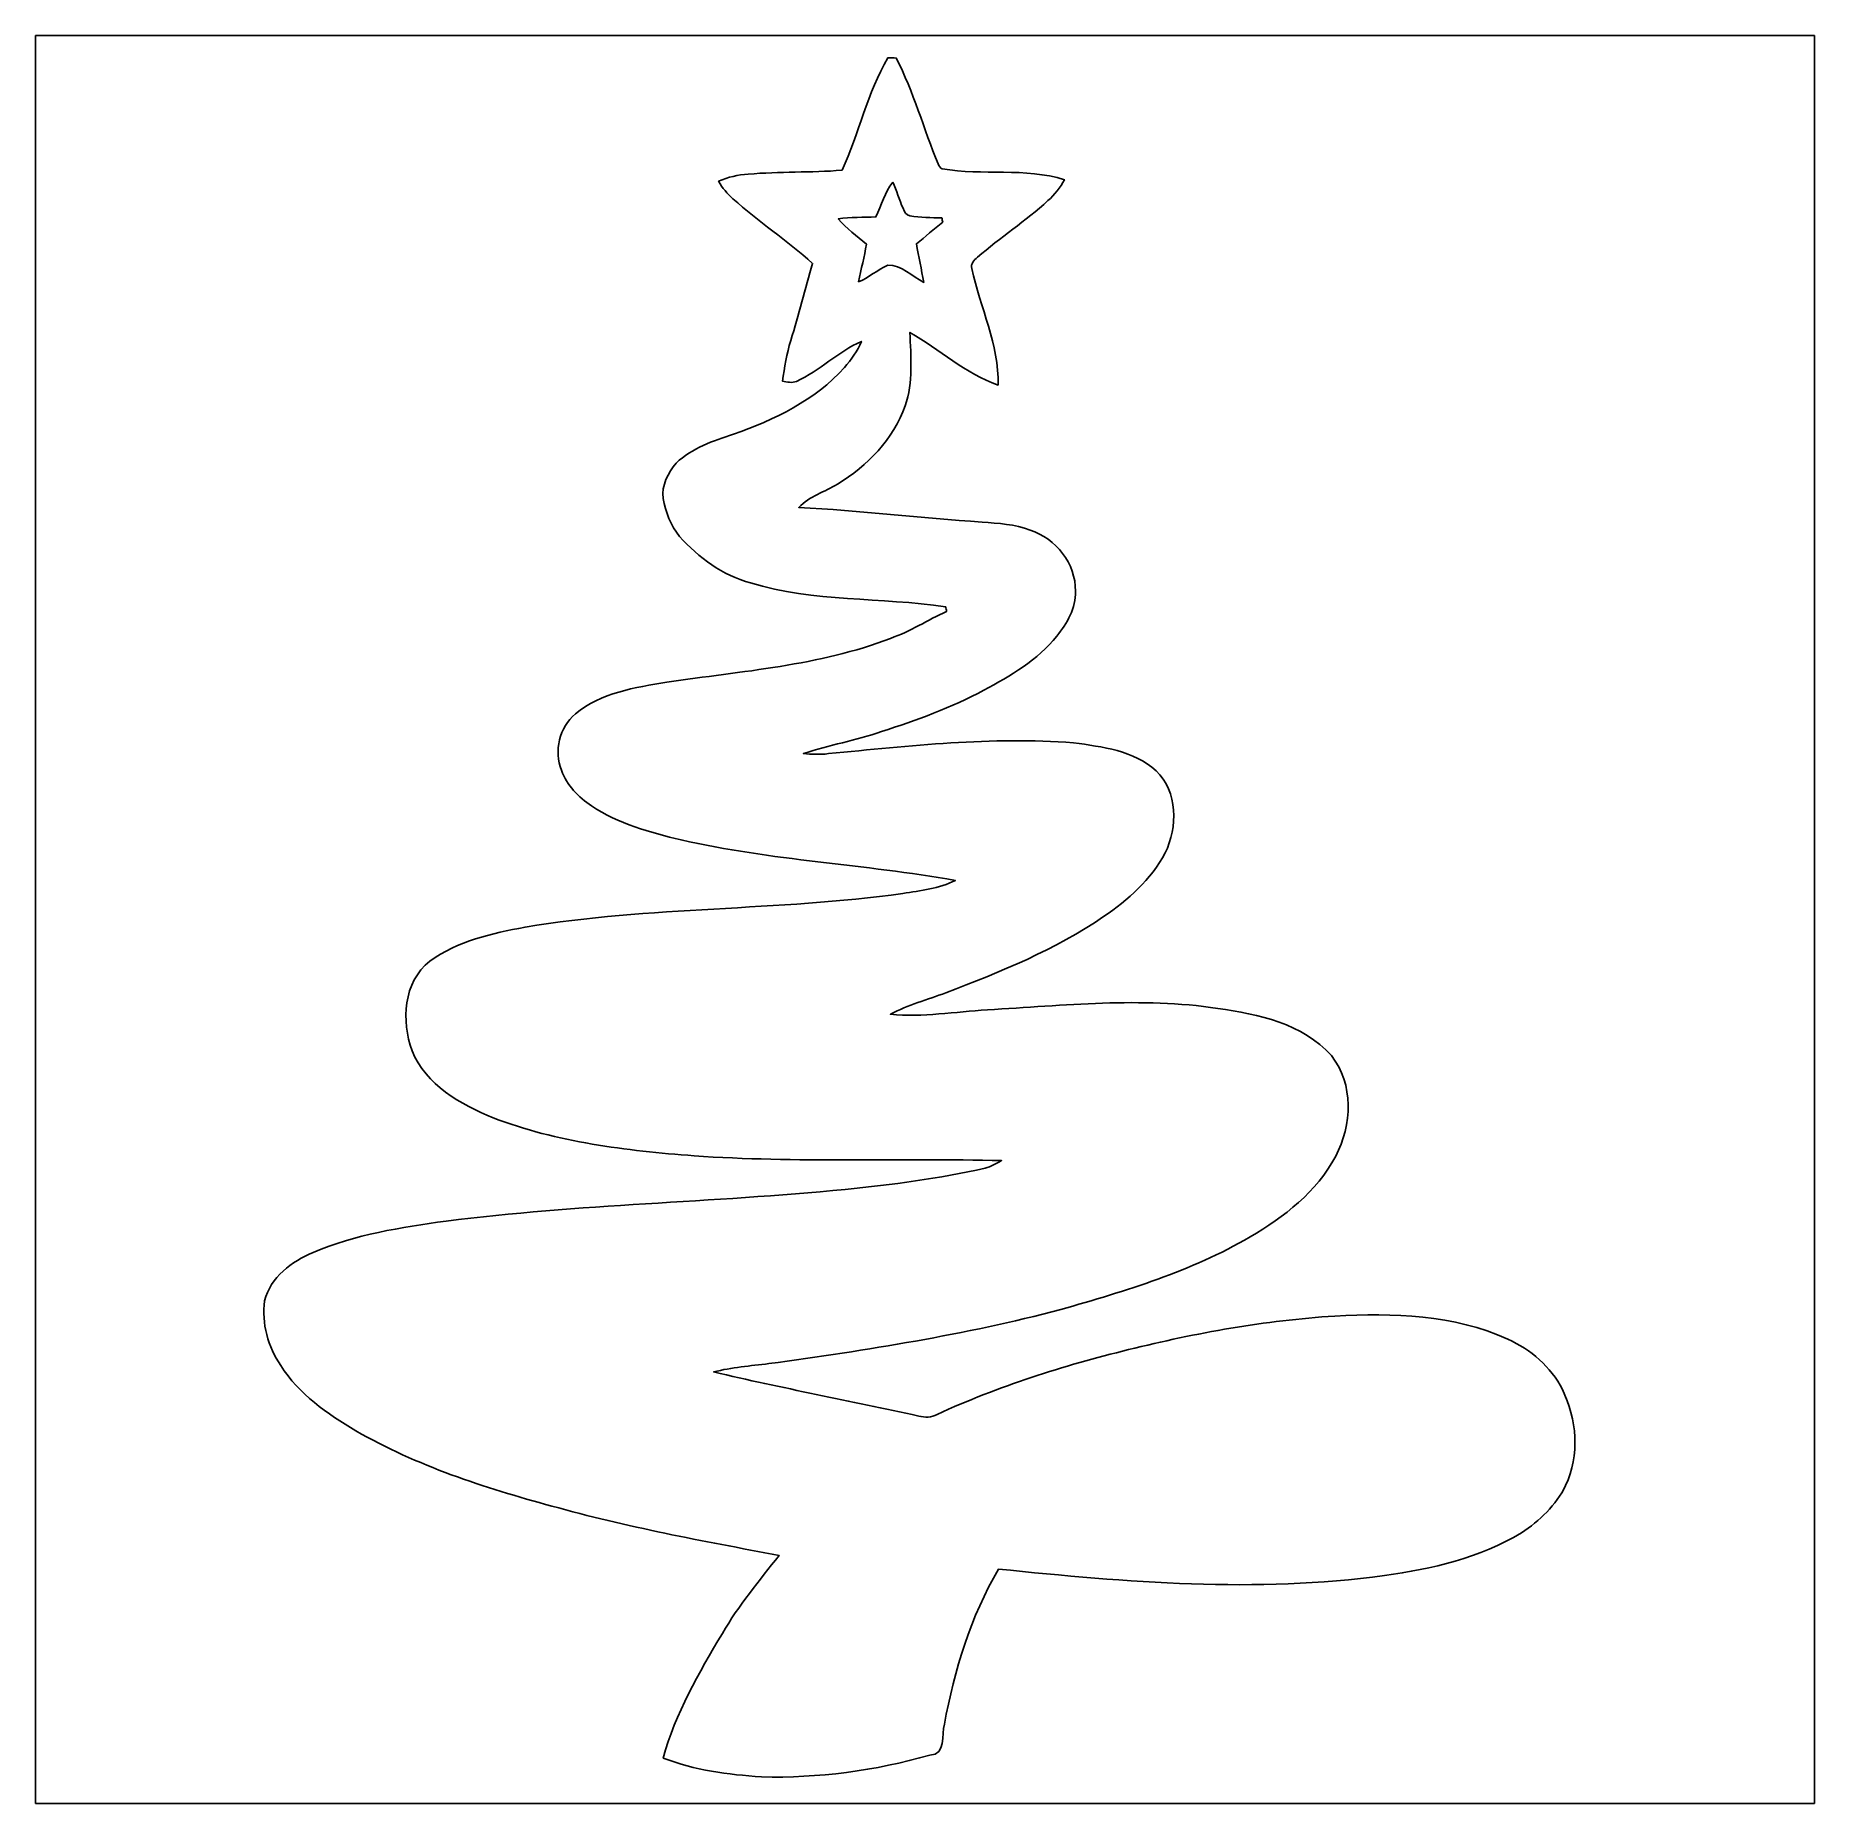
# Model space of a CAD drawing. Header units: centimetres. Extents: x -16.8 to 16.8, y -16.7 to 16.7.
import ezdxf

# ---------------------------------------------------------------- set-up
doc = ezdxf.new("R2010")
doc.units = ezdxf.units.CM
doc.header["$MEASUREMENT"] = 0
doc.layers.add('Layer 1', color=7, linetype='Continuous')

msp = doc.modelspace()

# ---------------------------------------------------------------- linework, layer by layer
at = {"layer": 'Layer 1', "color": 7}
for points, knots in [([(-16.77458, 16.66875), (-16.77458, 16.66875), (16.77458, 16.66875), (16.77458, 16.66875), (16.77458, 16.66875), (16.77458, 16.66875), (16.77458, -16.66875), (16.77458, -16.66875), (16.77458, -16.66875), (16.77458, -16.66875), (-16.77458, -16.66875), (-16.77458, -16.66875), (-16.77458, -16.66875), (-16.77458, -16.66875), (-16.77458, 16.66875), (-16.77458, 16.66875), (-16.77458, 16.66875), (-16.77458, 16.66875), (-16.77458, 16.66875), (-16.77458, 16.66875)], [0, 0, 0, 0, 0.16666667, 0.16666667, 0.16666667, 0.16666667, 0.33333333, 0.33333333, 0.33333333, 0.33333333, 0.5, 0.5, 0.5, 0.5, 0.66666667, 0.66666667, 0.66666667, 0.66666667, 1, 1, 1, 1]), ([(-0.69885, 16.25106), (-1.0855, 15.58749), (-1.24601, 14.82513), (-1.56281, 14.12981), (-1.56281, 14.12981), (-2.15194, 14.08183), (-2.74426, 14.10758), (-3.33304, 14.05467), (-3.33304, 14.05467), (-3.52601, 14.04302), (-3.71828, 14.00175), (-3.89396, 13.92096), (-3.89396, 13.92096), (-3.82094, 13.79855), (-3.73133, 13.68637), (-3.62303, 13.59288), (-3.62303, 13.59288), (-3.14184, 13.16249), (-2.60315, 12.80266), (-2.1209, 12.37333), (-2.1209, 12.37333), (-2.2606, 11.89038), (-2.37984, 11.40142), (-2.53083, 10.92165), (-2.53083, 10.92165), (-2.6102, 10.67082), (-2.64866, 10.40941), (-2.68746, 10.15012), (-2.68746, 10.15012), (-2.60138, 10.13883), (-2.5086, 10.10849), (-2.42499, 10.14801), (-2.42499, 10.14801), (-1.98508, 10.34556), (-1.64148, 10.71174), (-1.19803, 10.90083), (-1.19803, 10.90083), (-1.27388, 10.71845), (-1.39594, 10.56076), (-1.51694, 10.40659), (-1.51694, 10.40659), (-2.07504, 9.79135), (-2.83916, 9.42058), (-3.6128, 9.15352), (-3.6128, 9.15352), (-3.99486, 9.02511), (-4.39314, 8.89035), (-4.69194, 8.60778), (-4.69194, 8.60778), (-4.84152, 8.42398), (-4.97452, 8.18832), (-4.93924, 7.94209), (-4.93924, 7.94209), (-4.89056, 7.68491), (-4.79672, 7.42844), (-4.6288, 7.22418), (-4.6288, 7.22418), (-4.26896, 6.82308), (-3.81459, 6.49252), (-3.29001, 6.34647), (-3.29001, 6.34647), (-2.09762, 5.98487), (-0.83361, 6.07801), (0.3877, 5.8988), (0.3877, 5.8988), (0.39264, 5.87657), (0.40217, 5.83247), (0.40711, 5.8106), (0.40711, 5.8106), (0.05221, 5.64727), (-0.27834, 5.43278), (-0.6477, 5.3019), (-0.6477, 5.3019), (-1.99743, 4.78331), (-3.45299, 4.68559), (-4.87045, 4.47499), (-4.87045, 4.47499), (-5.46841, 4.37444), (-6.11082, 4.27602), (-6.59412, 3.87773), (-6.59412, 3.87773), (-6.89116, 3.62409), (-7.00476, 3.17712), (-6.85271, 2.81481), (-6.85271, 2.81481), (-6.76134, 2.52871), (-6.53133, 2.30823), (-6.29038, 2.14066), (-6.29038, 2.14066), (-5.78132, 1.80799), (-5.18654, 1.64147), (-4.60093, 1.50036), (-4.60093, 1.50036), (-2.89772, 1.11301), (-1.14371, 1.04387), (0.57256, 0.73766), (0.57256, 0.73766), (0.26705, 0.58173), (-0.0829, 0.5461), (-0.41698, 0.4893), (-0.41698, 0.4893), (-2.7813, 0.16192), (-5.18689, 0.24977), (-7.5438, -0.14429), (-7.5438, -0.14429), (-8.16751, -0.26458), (-8.81662, -0.40323), (-9.33944, -0.78564), (-9.33944, -0.78564), (-9.84285, -1.18428), (-9.87672, -1.91417), (-9.67423, -2.47615), (-9.67423, -2.47615), (-9.40964, -3.12067), (-8.75983, -3.4865), (-8.14529, -3.73839), (-8.14529, -3.73839), (-6.93738, -4.20405), (-5.63774, -4.35716), (-4.35539, -4.45629), (-4.35539, -4.45629), (-2.42464, -4.59176), (-0.48824, -4.49827), (1.44498, -4.54766), (1.44498, -4.54766), (1.34514, -4.60304), (1.2446, -4.66019), (1.13347, -4.68947), (1.13347, -4.68947), (0.26529, -4.88915), (-0.61948, -4.99851), (-1.50424, -5.09023), (-1.50424, -5.09023), (-4.00967, -5.33647), (-6.53309, -5.37069), (-9.03217, -5.68572), (-9.03217, -5.68572), (-9.88166, -5.80778), (-10.74385, -5.93866), (-11.5383, -6.2798), (-11.5383, -6.2798), (-11.94188, -6.44948), (-12.34475, -6.74687), (-12.45694, -7.19102), (-12.45694, -7.19102), (-12.51056, -7.61612), (-12.39414, -8.05956), (-12.14896, -8.41057), (-12.14896, -8.41057), (-11.81135, -8.95033), (-11.27301, -9.32215), (-10.73468, -9.64106), (-10.73468, -9.64106), (-9.58638, -10.30287), (-8.31462, -10.71562), (-7.04109, -11.06135), (-7.04109, -11.06135), (-5.63033, -11.45399), (-4.18924, -11.72316), (-2.75061, -11.99092), (-2.75061, -11.99092), (-3.12702, -12.46681), (-3.51473, -12.93601), (-3.82129, -13.46235), (-3.82129, -13.46235), (-4.26544, -14.20812), (-4.70747, -14.97083), (-4.93713, -15.81467), (-4.93713, -15.81467), (-4.34693, -16.04151), (-3.71299, -16.12582), (-3.08575, -16.16781), (-3.08575, -16.16781), (-2.01436, -16.19709), (-0.93839, -16.05068), (0.09208, -15.75788), (0.09208, -15.75788), (0.40534, -15.75153), (0.30833, -15.36665), (0.36548, -15.17579), (0.36548, -15.17579), (0.5528, -14.15803), (0.86184, -13.14662), (1.38677, -12.2495), (1.38677, -12.2495), (3.80153, -12.49751), (6.2484, -12.70282), (8.66563, -12.37121), (8.66563, -12.37121), (9.56134, -12.2488), (10.46692, -12.03713), (11.24973, -11.56794), (11.24973, -11.56794), (11.58875, -11.33651), (11.90449, -11.04829), (12.08193, -10.67153), (12.08193, -10.67153), (12.3571, -10.1032), (12.28972, -9.41917), (12.02267, -8.86143), (12.02267, -8.86143), (11.80147, -8.43915), (11.42753, -8.10542), (10.9922, -7.91492), (10.9922, -7.91492), (9.97656, -7.44537), (8.82509, -7.42421), (7.72866, -7.47783), (7.72866, -7.47783), (6.41597, -7.56356), (5.11563, -7.79392), (3.84034, -8.11142), (3.84034, -8.11142), (2.60421, -8.41163), (1.38677, -8.80357), (0.22825, -9.33168), (0.22825, -9.33168), (0.12241, -9.39588), (-0.00282, -9.39377), (-0.11853, -9.36413), (-0.11853, -9.36413), (-1.40547, -9.07732), (-2.70298, -8.83638), (-3.98604, -8.53299), (-3.98604, -8.53299), (-3.64596, -8.44409), (-3.29353, -8.41869), (-2.94569, -8.37459), (-2.94569, -8.37459), (-1.09608, -8.12518), (0.75142, -7.8292), (2.55905, -7.35577), (2.55905, -7.35577), (3.78531, -7.00652), (5.02179, -6.63222), (6.12987, -5.98664), (6.12987, -5.98664), (6.77227, -5.61128), (7.38964, -5.13362), (7.74559, -4.4644), (7.74559, -4.4644), (8.05356, -3.88056), (8.09096, -3.10233), (7.6641, -2.56611), (7.6641, -2.56611), (7.11976, -1.96497), (6.29073, -1.784), (5.52097, -1.67569), (5.52097, -1.67569), (4.07952, -1.45909), (2.62114, -1.62348), (1.17581, -1.70215), (1.17581, -1.70215), (0.56727, -1.74166), (-0.04198, -1.84609), (-0.65229, -1.78682), (-0.65229, -1.78682), (-0.3235, -1.60655), (0.04586, -1.5173), (0.39299, -1.38007), (0.39299, -1.38007), (1.42416, -0.99307), (2.45392, -0.56833), (3.36832, 0.05468), (3.36832, 0.05468), (3.83258, 0.36654), (4.26402, 0.756), (4.52896, 1.25554), (4.52896, 1.25554), (4.77097, 1.73708), (4.76885, 2.41512), (4.35716, 2.80529), (4.35716, 2.80529), (3.93453, 3.18911), (3.34398, 3.25614), (2.80317, 3.33234), (2.80317, 3.33234), (1.25871, 3.45299), (-0.28575, 3.27343), (-1.8221, 3.12737), (-1.8221, 3.12737), (-1.97873, 3.10621), (-2.13642, 3.11573), (-2.2927, 3.12773), (-2.2927, 3.12773), (-1.80834, 3.28754), (-1.30457, 3.38067), (-0.82021, 3.54224), (-0.82021, 3.54224), (-0.16051, 3.75814), (0.49671, 3.99556), (1.11019, 4.32364), (1.11019, 4.32364), (1.61396, 4.59423), (2.12443, 4.89232), (2.48744, 5.34494), (2.48744, 5.34494), (2.67547, 5.58765), (2.85503, 5.86952), (2.83563, 6.19125), (2.83563, 6.19125), (2.85009, 6.7116), (2.46521, 7.18326), (1.98332, 7.34377), (1.98332, 7.34377), (1.69439, 7.45702), (1.38148, 7.46795), (1.07632, 7.49441), (1.07632, 7.49441), (-0.07691, 7.57273), (-1.2259, 7.7089), (-2.38019, 7.7724), (-2.38019, 7.7724), (-2.1784, 7.98124), (-1.89195, 8.06415), (-1.64888, 8.21161), (-1.64888, 8.21161), (-1.08373, 8.54957), (-0.59902, 9.06039), (-0.3743, 9.68728), (-0.3743, 9.68728), (-0.22119, 10.13213), (-0.26741, 10.60944), (-0.28575, 11.07052), (-0.28575, 11.07052), (0.27481, 10.75196), (0.76271, 10.29123), (1.3783, 10.07851), (1.3783, 10.07851), (1.39347, 10.83945), (1.04281, 11.54183), (0.88336, 12.27349), (0.88336, 12.27349), (0.85584, 12.36274), (0.92534, 12.43542), (0.98707, 12.48869), (0.98707, 12.48869), (1.42064, 12.85769), (1.89583, 13.17484), (2.31951, 13.55584), (2.31951, 13.55584), (2.44404, 13.66873), (2.54917, 13.80278), (2.63066, 13.94989), (2.63066, 13.94989), (1.88454, 14.18766), (1.0855, 14.02045), (0.32491, 14.15697), (0.32491, 14.15697), (0.28293, 14.16932), (0.26529, 14.21236), (0.24694, 14.24728), (0.24694, 14.24728), (-0.02364, 14.9098), (-0.21555, 15.60654), (-0.54328, 16.24471), (-0.54328, 16.24471), (-0.59549, 16.24683), (-0.64699, 16.24859), (-0.69885, 16.25106)], [0, 0, 0, 0, 0.01098901, 0.01098901, 0.01098901, 0.01098901, 0.02197802, 0.02197802, 0.02197802, 0.02197802, 0.03296703, 0.03296703, 0.03296703, 0.03296703, 0.04395604, 0.04395604, 0.04395604, 0.04395604, 0.05494505, 0.05494505, 0.05494505, 0.05494505, 0.06593407, 0.06593407, 0.06593407, 0.06593407, 0.07692308, 0.07692308, 0.07692308, 0.07692308, 0.08791209, 0.08791209, 0.08791209, 0.08791209, 0.0989011, 0.0989011, 0.0989011, 0.0989011, 0.10989011, 0.10989011, 0.10989011, 0.10989011, 0.12087912, 0.12087912, 0.12087912, 0.12087912, 0.13186813, 0.13186813, 0.13186813, 0.13186813, 0.14285714, 0.14285714, 0.14285714, 0.14285714, 0.15384615, 0.15384615, 0.15384615, 0.15384615, 0.16483516, 0.16483516, 0.16483516, 0.16483516, 0.17582418, 0.17582418, 0.17582418, 0.17582418, 0.18681319, 0.18681319, 0.18681319, 0.18681319, 0.1978022, 0.1978022, 0.1978022, 0.1978022, 0.20879121, 0.20879121, 0.20879121, 0.20879121, 0.21978022, 0.21978022, 0.21978022, 0.21978022, 0.23076923, 0.23076923, 0.23076923, 0.23076923, 0.24175824, 0.24175824, 0.24175824, 0.24175824, 0.25274725, 0.25274725, 0.25274725, 0.25274725, 0.26373626, 0.26373626, 0.26373626, 0.26373626, 0.27472527, 0.27472527, 0.27472527, 0.27472527, 0.28571429, 0.28571429, 0.28571429, 0.28571429, 0.2967033, 0.2967033, 0.2967033, 0.2967033, 0.30769231, 0.30769231, 0.30769231, 0.30769231, 0.31868132, 0.31868132, 0.31868132, 0.31868132, 0.32967033, 0.32967033, 0.32967033, 0.32967033, 0.34065934, 0.34065934, 0.34065934, 0.34065934, 0.35164835, 0.35164835, 0.35164835, 0.35164835, 0.36263736, 0.36263736, 0.36263736, 0.36263736, 0.37362637, 0.37362637, 0.37362637, 0.37362637, 0.38461538, 0.38461538, 0.38461538, 0.38461538, 0.3956044, 0.3956044, 0.3956044, 0.3956044, 0.40659341, 0.40659341, 0.40659341, 0.40659341, 0.41758242, 0.41758242, 0.41758242, 0.41758242, 0.42857143, 0.42857143, 0.42857143, 0.42857143, 0.43956044, 0.43956044, 0.43956044, 0.43956044, 0.45054945, 0.45054945, 0.45054945, 0.45054945, 0.46153846, 0.46153846, 0.46153846, 0.46153846, 0.47252747, 0.47252747, 0.47252747, 0.47252747, 0.48351648, 0.48351648, 0.48351648, 0.48351648, 0.49450549, 0.49450549, 0.49450549, 0.49450549, 0.50549451, 0.50549451, 0.50549451, 0.50549451, 0.51648352, 0.51648352, 0.51648352, 0.51648352, 0.52747253, 0.52747253, 0.52747253, 0.52747253, 0.53846154, 0.53846154, 0.53846154, 0.53846154, 0.54945055, 0.54945055, 0.54945055, 0.54945055, 0.56043956, 0.56043956, 0.56043956, 0.56043956, 0.57142857, 0.57142857, 0.57142857, 0.57142857, 0.58241758, 0.58241758, 0.58241758, 0.58241758, 0.59340659, 0.59340659, 0.59340659, 0.59340659, 0.6043956, 0.6043956, 0.6043956, 0.6043956, 0.61538462, 0.61538462, 0.61538462, 0.61538462, 0.62637363, 0.62637363, 0.62637363, 0.62637363, 0.63736264, 0.63736264, 0.63736264, 0.63736264, 0.64835165, 0.64835165, 0.64835165, 0.64835165, 0.65934066, 0.65934066, 0.65934066, 0.65934066, 0.67032967, 0.67032967, 0.67032967, 0.67032967, 0.68131868, 0.68131868, 0.68131868, 0.68131868, 0.69230769, 0.69230769, 0.69230769, 0.69230769, 0.7032967, 0.7032967, 0.7032967, 0.7032967, 0.71428571, 0.71428571, 0.71428571, 0.71428571, 0.72527473, 0.72527473, 0.72527473, 0.72527473, 0.73626374, 0.73626374, 0.73626374, 0.73626374, 0.74725275, 0.74725275, 0.74725275, 0.74725275, 0.75824176, 0.75824176, 0.75824176, 0.75824176, 0.76923077, 0.76923077, 0.76923077, 0.76923077, 0.78021978, 0.78021978, 0.78021978, 0.78021978, 0.79120879, 0.79120879, 0.79120879, 0.79120879, 0.8021978, 0.8021978, 0.8021978, 0.8021978, 0.81318681, 0.81318681, 0.81318681, 0.81318681, 0.82417582, 0.82417582, 0.82417582, 0.82417582, 0.83516484, 0.83516484, 0.83516484, 0.83516484, 0.84615385, 0.84615385, 0.84615385, 0.84615385, 0.85714286, 0.85714286, 0.85714286, 0.85714286, 0.86813187, 0.86813187, 0.86813187, 0.86813187, 0.87912088, 0.87912088, 0.87912088, 0.87912088, 0.89010989, 0.89010989, 0.89010989, 0.89010989, 0.9010989, 0.9010989, 0.9010989, 0.9010989, 0.91208791, 0.91208791, 0.91208791, 0.91208791, 0.92307692, 0.92307692, 0.92307692, 0.92307692, 0.93406593, 0.93406593, 0.93406593, 0.93406593, 0.94505495, 0.94505495, 0.94505495, 0.94505495, 0.95604396, 0.95604396, 0.95604396, 0.95604396, 0.96703297, 0.96703297, 0.96703297, 0.96703297, 0.97802198, 0.97802198, 0.97802198, 0.97802198, 1, 1, 1, 1]), ([(-0.60854, 13.90756), (-0.53411, 13.74634), (-0.48472, 13.57489), (-0.41487, 13.41155), (-0.41487, 13.41155), (-0.38629, 13.3544), (-0.35913, 13.27714), (-0.28575, 13.26797), (-0.28575, 13.26797), (-0.08643, 13.24363), (0.11536, 13.22952), (0.31679, 13.22987), (0.31679, 13.22987), (0.32138, 13.20941), (0.3302, 13.16849), (0.33443, 13.14803), (0.33443, 13.14803), (0.16898, 13.01362), (0.00423, 12.87815), (-0.16122, 12.74374), (-0.16122, 12.74374), (-0.12171, 12.49962), (-0.06279, 12.25938), (-0.02505, 12.01491), (-0.02505, 12.01491), (-0.24659, 12.12144), (-0.43674, 12.35392), (-0.70273, 12.33629), (-0.70273, 12.33629), (-0.89535, 12.24986), (-1.05798, 12.10804), (-1.25307, 12.02514), (-1.25307, 12.02514), (-1.20721, 12.26361), (-1.14124, 12.49786), (-1.10631, 12.7381), (-1.10631, 12.7381), (-1.2894, 12.88803), (-1.47955, 13.03267), (-1.63654, 13.21117), (-1.63654, 13.21117), (-1.40123, 13.24681), (-1.16311, 13.2401), (-0.92569, 13.24998), (-0.92569, 13.24998), (-0.82479, 13.47117), (-0.75671, 13.71071), (-0.60854, 13.90756)], [0, 0, 0, 0, 0.07692308, 0.07692308, 0.07692308, 0.07692308, 0.15384615, 0.15384615, 0.15384615, 0.15384615, 0.23076923, 0.23076923, 0.23076923, 0.23076923, 0.30769231, 0.30769231, 0.30769231, 0.30769231, 0.38461538, 0.38461538, 0.38461538, 0.38461538, 0.46153846, 0.46153846, 0.46153846, 0.46153846, 0.53846154, 0.53846154, 0.53846154, 0.53846154, 0.61538462, 0.61538462, 0.61538462, 0.61538462, 0.69230769, 0.69230769, 0.69230769, 0.69230769, 0.76923077, 0.76923077, 0.76923077, 0.76923077, 0.84615385, 0.84615385, 0.84615385, 0.84615385, 1, 1, 1, 1])]:
    msp.add_open_spline(points, degree=3, knots=knots, dxfattribs=at)
at = {"layer": 'Layer 1', "color": 49}
for points, knots in [([(-0.69885, 16.25106), (-0.64699, 16.24859), (-0.59549, 16.24683), (-0.54328, 16.24471), (-0.54328, 16.24471), (-0.21555, 15.60654), (-0.02364, 14.9098), (0.24694, 14.24728), (0.24694, 14.24728), (0.26529, 14.21236), (0.28293, 14.16932), (0.32491, 14.15697), (0.32491, 14.15697), (1.0855, 14.02045), (1.88454, 14.18766), (2.63066, 13.94989), (2.63066, 13.94989), (2.54917, 13.80278), (2.44404, 13.66873), (2.31951, 13.55584), (2.31951, 13.55584), (1.89583, 13.17484), (1.42064, 12.85769), (0.98707, 12.48869), (0.98707, 12.48869), (0.92534, 12.43542), (0.85584, 12.36274), (0.88336, 12.27349), (0.88336, 12.27349), (1.04281, 11.54183), (1.39347, 10.83945), (1.3783, 10.07851), (1.3783, 10.07851), (0.76271, 10.29123), (0.27481, 10.75196), (-0.28575, 11.07052), (-0.28575, 11.07052), (-0.26741, 10.60944), (-0.22119, 10.13213), (-0.3743, 9.68728), (-0.3743, 9.68728), (-0.59902, 9.06039), (-1.08373, 8.54957), (-1.64888, 8.21161), (-1.64888, 8.21161), (-1.89195, 8.06415), (-2.1784, 7.98124), (-2.38019, 7.7724), (-2.38019, 7.7724), (-1.2259, 7.7089), (-0.07691, 7.57273), (1.07632, 7.49441), (1.07632, 7.49441), (1.38148, 7.46795), (1.69439, 7.45702), (1.98332, 7.34377), (1.98332, 7.34377), (2.46521, 7.18326), (2.85009, 6.7116), (2.83563, 6.19125), (2.83563, 6.19125), (2.85503, 5.86952), (2.67547, 5.58765), (2.48744, 5.34494), (2.48744, 5.34494), (2.12443, 4.89232), (1.61396, 4.59423), (1.11019, 4.32364), (1.11019, 4.32364), (0.49671, 3.99556), (-0.16051, 3.75814), (-0.82021, 3.54224), (-0.82021, 3.54224), (-1.30457, 3.38067), (-1.80834, 3.28754), (-2.2927, 3.12773), (-2.2927, 3.12773), (-2.13642, 3.11573), (-1.97873, 3.10621), (-1.8221, 3.12737), (-1.8221, 3.12737), (-0.28575, 3.27343), (1.25871, 3.45299), (2.80317, 3.33234), (2.80317, 3.33234), (3.34398, 3.25614), (3.93453, 3.18911), (4.35716, 2.80529), (4.35716, 2.80529), (4.76885, 2.41512), (4.77097, 1.73708), (4.52896, 1.25554), (4.52896, 1.25554), (4.26402, 0.756), (3.83258, 0.36654), (3.36832, 0.05468), (3.36832, 0.05468), (2.45392, -0.56833), (1.42416, -0.99307), (0.39299, -1.38007), (0.39299, -1.38007), (0.04586, -1.5173), (-0.3235, -1.60655), (-0.65229, -1.78682), (-0.65229, -1.78682), (-0.04198, -1.84609), (0.56727, -1.74166), (1.17581, -1.70215), (1.17581, -1.70215), (2.62114, -1.62348), (4.07952, -1.45909), (5.52097, -1.67569), (5.52097, -1.67569), (6.29073, -1.784), (7.11976, -1.96497), (7.6641, -2.56611), (7.6641, -2.56611), (8.09096, -3.10233), (8.05356, -3.88056), (7.74559, -4.4644), (7.74559, -4.4644), (7.38964, -5.13362), (6.77227, -5.61128), (6.12987, -5.98664), (6.12987, -5.98664), (5.02179, -6.63222), (3.78531, -7.00652), (2.55905, -7.35577), (2.55905, -7.35577), (0.75142, -7.8292), (-1.09608, -8.12518), (-2.94569, -8.37459), (-2.94569, -8.37459), (-3.29353, -8.41869), (-3.64596, -8.44409), (-3.98604, -8.53299), (-3.98604, -8.53299), (-2.70298, -8.83638), (-1.40547, -9.07732), (-0.11853, -9.36413), (-0.11853, -9.36413), (-0.00282, -9.39377), (0.12241, -9.39588), (0.22825, -9.33168), (0.22825, -9.33168), (1.38677, -8.80357), (2.60421, -8.41163), (3.84034, -8.11142), (3.84034, -8.11142), (5.11563, -7.79392), (6.41597, -7.56356), (7.72866, -7.47783), (7.72866, -7.47783), (8.82509, -7.42421), (9.97656, -7.44537), (10.9922, -7.91492), (10.9922, -7.91492), (11.42753, -8.10542), (11.80147, -8.43915), (12.02267, -8.86143), (12.02267, -8.86143), (12.28972, -9.41917), (12.3571, -10.1032), (12.08193, -10.67153), (12.08193, -10.67153), (11.90449, -11.04829), (11.58875, -11.33651), (11.24973, -11.56794), (11.24973, -11.56794), (10.46692, -12.03713), (9.56134, -12.2488), (8.66563, -12.37121), (8.66563, -12.37121), (6.2484, -12.70282), (3.80153, -12.49751), (1.38677, -12.2495), (1.38677, -12.2495), (0.86184, -13.14662), (0.5528, -14.15803), (0.36548, -15.17579), (0.36548, -15.17579), (0.30833, -15.36665), (0.40534, -15.75153), (0.09208, -15.75788), (0.09208, -15.75788), (-0.93839, -16.05068), (-2.01436, -16.19709), (-3.08575, -16.16781), (-3.08575, -16.16781), (-3.71299, -16.12582), (-4.34693, -16.04151), (-4.93713, -15.81467), (-4.93713, -15.81467), (-4.70747, -14.97083), (-4.26544, -14.20812), (-3.82129, -13.46235), (-3.82129, -13.46235), (-3.51473, -12.93601), (-3.12702, -12.46681), (-2.75061, -11.99092), (-2.75061, -11.99092), (-4.18924, -11.72316), (-5.63033, -11.45399), (-7.04109, -11.06135), (-7.04109, -11.06135), (-8.31462, -10.71562), (-9.58638, -10.30287), (-10.73468, -9.64106), (-10.73468, -9.64106), (-11.27301, -9.32215), (-11.81135, -8.95033), (-12.14896, -8.41057), (-12.14896, -8.41057), (-12.39414, -8.05956), (-12.51056, -7.61612), (-12.45694, -7.19102), (-12.45694, -7.19102), (-12.34475, -6.74687), (-11.94188, -6.44948), (-11.5383, -6.2798), (-11.5383, -6.2798), (-10.74385, -5.93866), (-9.88166, -5.80778), (-9.03217, -5.68572), (-9.03217, -5.68572), (-6.53309, -5.37069), (-4.00967, -5.33647), (-1.50424, -5.09023), (-1.50424, -5.09023), (-0.61948, -4.99851), (0.26529, -4.88915), (1.13347, -4.68947), (1.13347, -4.68947), (1.2446, -4.66019), (1.34514, -4.60304), (1.44498, -4.54766), (1.44498, -4.54766), (-0.48824, -4.49827), (-2.42464, -4.59176), (-4.35539, -4.45629), (-4.35539, -4.45629), (-5.63774, -4.35716), (-6.93738, -4.20405), (-8.14529, -3.73839), (-8.14529, -3.73839), (-8.75983, -3.4865), (-9.40964, -3.12067), (-9.67423, -2.47615), (-9.67423, -2.47615), (-9.87672, -1.91417), (-9.84285, -1.18428), (-9.33944, -0.78564), (-9.33944, -0.78564), (-8.81662, -0.40323), (-8.16751, -0.26458), (-7.5438, -0.14429), (-7.5438, -0.14429), (-5.18689, 0.24977), (-2.7813, 0.16192), (-0.41698, 0.4893), (-0.41698, 0.4893), (-0.0829, 0.5461), (0.26705, 0.58173), (0.57256, 0.73766), (0.57256, 0.73766), (-1.14371, 1.04387), (-2.89772, 1.11301), (-4.60093, 1.50036), (-4.60093, 1.50036), (-5.18654, 1.64147), (-5.78132, 1.80799), (-6.29038, 2.14066), (-6.29038, 2.14066), (-6.53133, 2.30823), (-6.76134, 2.52871), (-6.85271, 2.81481), (-6.85271, 2.81481), (-7.00476, 3.17712), (-6.89116, 3.62409), (-6.59412, 3.87773), (-6.59412, 3.87773), (-6.11082, 4.27602), (-5.46841, 4.37444), (-4.87045, 4.47499), (-4.87045, 4.47499), (-3.45299, 4.68559), (-1.99743, 4.78331), (-0.6477, 5.3019), (-0.6477, 5.3019), (-0.27834, 5.43278), (0.05221, 5.64727), (0.40711, 5.8106), (0.40711, 5.8106), (0.40217, 5.83247), (0.39264, 5.87657), (0.3877, 5.8988), (0.3877, 5.8988), (-0.83361, 6.07801), (-2.09762, 5.98487), (-3.29001, 6.34647), (-3.29001, 6.34647), (-3.81459, 6.49252), (-4.26896, 6.82308), (-4.6288, 7.22418), (-4.6288, 7.22418), (-4.79672, 7.42844), (-4.89056, 7.68491), (-4.93924, 7.94209), (-4.93924, 7.94209), (-4.97452, 8.18832), (-4.84152, 8.42398), (-4.69194, 8.60778), (-4.69194, 8.60778), (-4.39314, 8.89035), (-3.99486, 9.02511), (-3.6128, 9.15352), (-3.6128, 9.15352), (-2.83916, 9.42058), (-2.07504, 9.79135), (-1.51694, 10.40659), (-1.51694, 10.40659), (-1.39594, 10.56076), (-1.27388, 10.71845), (-1.19803, 10.90083), (-1.19803, 10.90083), (-1.64148, 10.71174), (-1.98508, 10.34556), (-2.42499, 10.14801), (-2.42499, 10.14801), (-2.5086, 10.10849), (-2.60138, 10.13883), (-2.68746, 10.15012), (-2.68746, 10.15012), (-2.64866, 10.40941), (-2.6102, 10.67082), (-2.53083, 10.92165), (-2.53083, 10.92165), (-2.37984, 11.40142), (-2.2606, 11.89038), (-2.1209, 12.37333), (-2.1209, 12.37333), (-2.60315, 12.80266), (-3.14184, 13.16249), (-3.62303, 13.59288), (-3.62303, 13.59288), (-3.73133, 13.68637), (-3.82094, 13.79855), (-3.89396, 13.92096), (-3.89396, 13.92096), (-3.71828, 14.00175), (-3.52601, 14.04302), (-3.33304, 14.05467), (-3.33304, 14.05467), (-2.74426, 14.10758), (-2.15194, 14.08183), (-1.56281, 14.12981), (-1.56281, 14.12981), (-1.24601, 14.82513), (-1.0855, 15.58749), (-0.69885, 16.25106), (-0.69885, 16.25106), (-0.69885, 16.25106), (-0.69885, 16.25106), (-0.69885, 16.25106)], [0, 0, 0, 0, 0.01086957, 0.01086957, 0.01086957, 0.01086957, 0.02173913, 0.02173913, 0.02173913, 0.02173913, 0.0326087, 0.0326087, 0.0326087, 0.0326087, 0.04347826, 0.04347826, 0.04347826, 0.04347826, 0.05434783, 0.05434783, 0.05434783, 0.05434783, 0.06521739, 0.06521739, 0.06521739, 0.06521739, 0.07608696, 0.07608696, 0.07608696, 0.07608696, 0.08695652, 0.08695652, 0.08695652, 0.08695652, 0.09782609, 0.09782609, 0.09782609, 0.09782609, 0.10869565, 0.10869565, 0.10869565, 0.10869565, 0.11956522, 0.11956522, 0.11956522, 0.11956522, 0.13043478, 0.13043478, 0.13043478, 0.13043478, 0.14130435, 0.14130435, 0.14130435, 0.14130435, 0.15217391, 0.15217391, 0.15217391, 0.15217391, 0.16304348, 0.16304348, 0.16304348, 0.16304348, 0.17391304, 0.17391304, 0.17391304, 0.17391304, 0.18478261, 0.18478261, 0.18478261, 0.18478261, 0.19565217, 0.19565217, 0.19565217, 0.19565217, 0.20652174, 0.20652174, 0.20652174, 0.20652174, 0.2173913, 0.2173913, 0.2173913, 0.2173913, 0.22826087, 0.22826087, 0.22826087, 0.22826087, 0.23913043, 0.23913043, 0.23913043, 0.23913043, 0.25, 0.25, 0.25, 0.25, 0.26086957, 0.26086957, 0.26086957, 0.26086957, 0.27173913, 0.27173913, 0.27173913, 0.27173913, 0.2826087, 0.2826087, 0.2826087, 0.2826087, 0.29347826, 0.29347826, 0.29347826, 0.29347826, 0.30434783, 0.30434783, 0.30434783, 0.30434783, 0.31521739, 0.31521739, 0.31521739, 0.31521739, 0.32608696, 0.32608696, 0.32608696, 0.32608696, 0.33695652, 0.33695652, 0.33695652, 0.33695652, 0.34782609, 0.34782609, 0.34782609, 0.34782609, 0.35869565, 0.35869565, 0.35869565, 0.35869565, 0.36956522, 0.36956522, 0.36956522, 0.36956522, 0.38043478, 0.38043478, 0.38043478, 0.38043478, 0.39130435, 0.39130435, 0.39130435, 0.39130435, 0.40217391, 0.40217391, 0.40217391, 0.40217391, 0.41304348, 0.41304348, 0.41304348, 0.41304348, 0.42391304, 0.42391304, 0.42391304, 0.42391304, 0.43478261, 0.43478261, 0.43478261, 0.43478261, 0.44565217, 0.44565217, 0.44565217, 0.44565217, 0.45652174, 0.45652174, 0.45652174, 0.45652174, 0.4673913, 0.4673913, 0.4673913, 0.4673913, 0.47826087, 0.47826087, 0.47826087, 0.47826087, 0.48913043, 0.48913043, 0.48913043, 0.48913043, 0.5, 0.5, 0.5, 0.5, 0.51086957, 0.51086957, 0.51086957, 0.51086957, 0.52173913, 0.52173913, 0.52173913, 0.52173913, 0.5326087, 0.5326087, 0.5326087, 0.5326087, 0.54347826, 0.54347826, 0.54347826, 0.54347826, 0.55434783, 0.55434783, 0.55434783, 0.55434783, 0.56521739, 0.56521739, 0.56521739, 0.56521739, 0.57608696, 0.57608696, 0.57608696, 0.57608696, 0.58695652, 0.58695652, 0.58695652, 0.58695652, 0.59782609, 0.59782609, 0.59782609, 0.59782609, 0.60869565, 0.60869565, 0.60869565, 0.60869565, 0.61956522, 0.61956522, 0.61956522, 0.61956522, 0.63043478, 0.63043478, 0.63043478, 0.63043478, 0.64130435, 0.64130435, 0.64130435, 0.64130435, 0.65217391, 0.65217391, 0.65217391, 0.65217391, 0.66304348, 0.66304348, 0.66304348, 0.66304348, 0.67391304, 0.67391304, 0.67391304, 0.67391304, 0.68478261, 0.68478261, 0.68478261, 0.68478261, 0.69565217, 0.69565217, 0.69565217, 0.69565217, 0.70652174, 0.70652174, 0.70652174, 0.70652174, 0.7173913, 0.7173913, 0.7173913, 0.7173913, 0.72826087, 0.72826087, 0.72826087, 0.72826087, 0.73913043, 0.73913043, 0.73913043, 0.73913043, 0.75, 0.75, 0.75, 0.75, 0.76086957, 0.76086957, 0.76086957, 0.76086957, 0.77173913, 0.77173913, 0.77173913, 0.77173913, 0.7826087, 0.7826087, 0.7826087, 0.7826087, 0.79347826, 0.79347826, 0.79347826, 0.79347826, 0.80434783, 0.80434783, 0.80434783, 0.80434783, 0.81521739, 0.81521739, 0.81521739, 0.81521739, 0.82608696, 0.82608696, 0.82608696, 0.82608696, 0.83695652, 0.83695652, 0.83695652, 0.83695652, 0.84782609, 0.84782609, 0.84782609, 0.84782609, 0.85869565, 0.85869565, 0.85869565, 0.85869565, 0.86956522, 0.86956522, 0.86956522, 0.86956522, 0.88043478, 0.88043478, 0.88043478, 0.88043478, 0.89130435, 0.89130435, 0.89130435, 0.89130435, 0.90217391, 0.90217391, 0.90217391, 0.90217391, 0.91304348, 0.91304348, 0.91304348, 0.91304348, 0.92391304, 0.92391304, 0.92391304, 0.92391304, 0.93478261, 0.93478261, 0.93478261, 0.93478261, 0.94565217, 0.94565217, 0.94565217, 0.94565217, 0.95652174, 0.95652174, 0.95652174, 0.95652174, 0.9673913, 0.9673913, 0.9673913, 0.9673913, 0.97826087, 0.97826087, 0.97826087, 0.97826087, 1, 1, 1, 1]), ([(-0.60854, 13.90756), (-0.75671, 13.71071), (-0.82479, 13.47117), (-0.92569, 13.24998), (-0.92569, 13.24998), (-1.16311, 13.2401), (-1.40123, 13.24681), (-1.63654, 13.21117), (-1.63654, 13.21117), (-1.47955, 13.03267), (-1.2894, 12.88803), (-1.10631, 12.7381), (-1.10631, 12.7381), (-1.14124, 12.49786), (-1.20721, 12.26361), (-1.25307, 12.02514), (-1.25307, 12.02514), (-1.05798, 12.10804), (-0.89535, 12.24986), (-0.70273, 12.33629), (-0.70273, 12.33629), (-0.43674, 12.35392), (-0.24659, 12.12144), (-0.02505, 12.01491), (-0.02505, 12.01491), (-0.06279, 12.25938), (-0.12171, 12.49962), (-0.16122, 12.74374), (-0.16122, 12.74374), (0.00423, 12.87815), (0.16898, 13.01362), (0.33443, 13.14803), (0.33443, 13.14803), (0.3302, 13.16849), (0.32138, 13.20941), (0.31679, 13.22987), (0.31679, 13.22987), (0.11536, 13.22952), (-0.08643, 13.24363), (-0.28575, 13.26797), (-0.28575, 13.26797), (-0.35913, 13.27714), (-0.38629, 13.3544), (-0.41487, 13.41155), (-0.41487, 13.41155), (-0.48472, 13.57489), (-0.53411, 13.74634), (-0.60854, 13.90756)], [0, 0, 0, 0, 0.07692308, 0.07692308, 0.07692308, 0.07692308, 0.15384615, 0.15384615, 0.15384615, 0.15384615, 0.23076923, 0.23076923, 0.23076923, 0.23076923, 0.30769231, 0.30769231, 0.30769231, 0.30769231, 0.38461538, 0.38461538, 0.38461538, 0.38461538, 0.46153846, 0.46153846, 0.46153846, 0.46153846, 0.53846154, 0.53846154, 0.53846154, 0.53846154, 0.61538462, 0.61538462, 0.61538462, 0.61538462, 0.69230769, 0.69230769, 0.69230769, 0.69230769, 0.76923077, 0.76923077, 0.76923077, 0.76923077, 0.84615385, 0.84615385, 0.84615385, 0.84615385, 1, 1, 1, 1])]:
    msp.add_open_spline(points, degree=3, knots=knots, dxfattribs=at)

doc.saveas('drawing.dxf')
